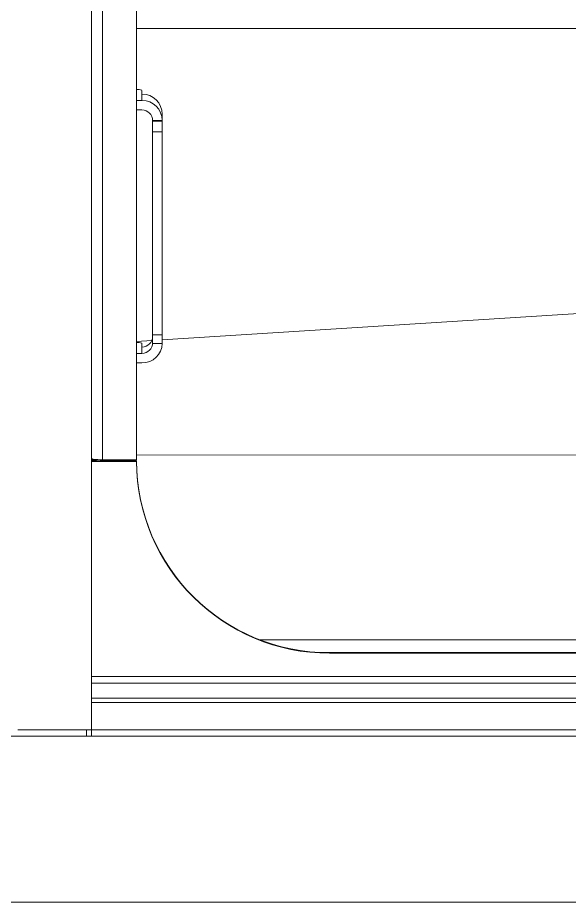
# Model space of a CAD drawing. Header units: millimetres. Extents: x -16985 to -606, y 2122 to 9380.
# Drawn here: x -11236.5 to -11065.1, y 4706.6 to 4981.5 of the extents above; entities that cross this region are included whole.
import ezdxf

# ---------------------------------------------------------------- set-up
doc = ezdxf.new("R2010")
doc.units = ezdxf.units.MM
doc.linetypes.add('K5LT32768', pattern=[0])
doc.linetypes.add('K5LT_THIN', pattern=[0])

msp = doc.modelspace()

# ---------------------------------------------------------------- linework, layer by layer
at = {"color": 7, "linetype": 'K5LT_THIN', "lineweight": 18}
for p, q in [((-11213.55, 4844.54), (-11213.55, 5478.06)), ((-11210.15, 5477.98), (-11210.15, 4844.16)), ((-11199.55, 4844.16), (-11199.55, 5477.98)), ((-9916.77, 4978.19), (-11199.55, 4978.19)), ((-11197.85, 4958.96), (-11197.85, 4957.79)), ((-11197.85, 4957.79), (-11197.85, 4955.85)), ((-11199.55, 4955.85), (-11197.85, 4955.85)), ((-11197.85, 4952.86), (-11199.55, 4952.86)), ((-11194.55, 4949.58), (-11191.55, 4949.58)), ((-11194.55, 4949.38), (-11194.55, 4949.58)), ((-11194.55, 4949.38), (-11191.55, 4949.38)), ((-11194.55, 4946.1), (-11194.55, 4949.38)), ((-11191.55, 4951.52), (-11191.55, 4949.58)), ((-11191.55, 4949.38), (-11191.55, 4949.58)), ((-11191.55, 4949.38), (-11191.55, 4946.1)), ((-11191.55, 4946.1), (-11194.55, 4946.1)), ((-11194.55, 4946.1), (-11194.55, 4883)), ((-11191.55, 4946.1), (-11191.55, 4883)), ((-11055.57, 4890.05), (-11191.55, 4881.4)), ((-11194.81, 4881.19), (-11199.55, 4880.89)), ((-11194.55, 4883), (-11191.55, 4883)), ((-11194.55, 4880.3), (-11194.55, 4883)), ((-11191.55, 4883), (-11191.55, 4880.3)), ((-11197.85, 4880.34), (-11197.85, 4879.17)), ((-11197.85, 4879.17), (-11197.85, 4877.22)), ((-11194.55, 4880.3), (-11191.55, 4880.3)), ((-11199.55, 4877.22), (-11197.85, 4877.22)), ((-11199.55, 4874.24), (-11197.85, 4874.24)), ((-11213.55, 4844.11), (-11213.55, 4844.54)), ((-11212.05, 4844.11), (-11213.55, 4844.11)), ((-11213.55, 4843.81), (-11213.55, 4844.11)), ((-11212.05, 4843.81), (-11213.55, 4843.81)), ((-11213.55, 4843.81), (-11213.55, 4843.64)), ((-11213.55, 4843.81), (-11199.55, 4843.81)), ((-11199.55, 4843.64), (-11213.55, 4843.64)), ((-11213.55, 4776.77), (-11213.55, 4843.64)), ((-11212.97, 4844.32), (-11212.97, 4844.33)), ((-11212.05, 4844.11), (-11212.05, 4844.22)), ((-11212.05, 4843.81), (-11212.05, 4844.11)), ((-11199.55, 4844.16), (-11210.15, 4844.16)), ((-11199.55, 4843.81), (-11199.55, 4843.64)), ((-11161.16, 4788.19), (-9465.95, 4788.19)), ((-11139.55, 4784.19), (-11139.55, 4784.02)), ((-9604.81, 4784.19), (-11139.55, 4784.19)), ((-9604.81, 4784.02), (-11139.55, 4784.02)), ((-11213.55, 4774.66), (-11213.55, 4776.77)), ((-11213.55, 4771.4), (-11213.55, 4774.66)), ((-11213.55, 4760.19), (-11213.55, 4771.4)), ((-9413.55, 4770.09), (-11213.55, 4770.09)), ((-9413.55, 4768.7), (-11213.55, 4768.7)), ((-11236.38, 4760.19), (-11213.55, 4760.19)), ((-11215.05, 4758.19), (-11215.05, 4760.19)), ((-9413.55, 4760.19), (-11213.55, 4760.19)), ((-11213.55, 4758.19), (-11213.55, 4760.19)), ((-11215.05, 4758.19), (-11252.05, 4758.19)), ((-11213.55, 4758.19), (-11215.05, 4758.19)), ((-11213.55, 4758.19), (-9413.55, 4758.19)), ((-11256.48, 4706.59), (-11021.3, 4706.65))]:
    msp.add_line(p, q, dxfattribs=at)
at = {"color": 8, "linetype": 'K5LT32768', "lineweight": 15, "true_color": 0x808080}
for p, q in [((-11199.55, 4845.61), (-11007.01, 4845.66)), ((-9604.81, 4776.77), (-11213.55, 4776.77)), ((-9604.81, 4774.66), (-11213.55, 4774.66))]:
    msp.add_line(p, q, dxfattribs=at)
at = {"color": 7, "linetype": 'K5LT_THIN', "lineweight": 18}
for centre, radius, start, end in [((-11199.3, 4955.24), 4, 68.7594, 93.6168), ((-11197.84, 4951.51), 6.29, 0.1371, 90.1364), ((-11197.84, 4949.56), 6.29, 0.1371, 90.1364), ((-11197.85, 4949.57), 3.29, 0.1371, 90.1364), ((-11199.3, 4876.62), 4, 68.7594, 93.6168), ((-11197.85, 4882.46), 3.29, 269.8636, 359.8629), ((-11197.85, 4880.51), 3.29, 269.8636, 359.8629), ((-11197.84, 4880.52), 6.29, 269.8667, 357.9477), ((-11210.42, 4864.64), 20.48, 262.8337, 270.7402), ((-11139.74, 4844), 59.81, 180.1834, 270.1822), ((-11139.74, 4843.83), 59.81, 180.1834, 270.1822)]:
    msp.add_arc(centre, radius, start, end, dxfattribs=at)
msp.add_open_spline([(-11212.97, 4844.33), (-11213.16, 4844.37), (-11213.49, 4844.43), (-11213.54, 4844.51), (-11213.55, 4844.54)], degree=3, knots=[0, 0, 0, 0, 0.568466, 1, 1, 1, 1], dxfattribs=at)

doc.saveas('drawing.dxf')
